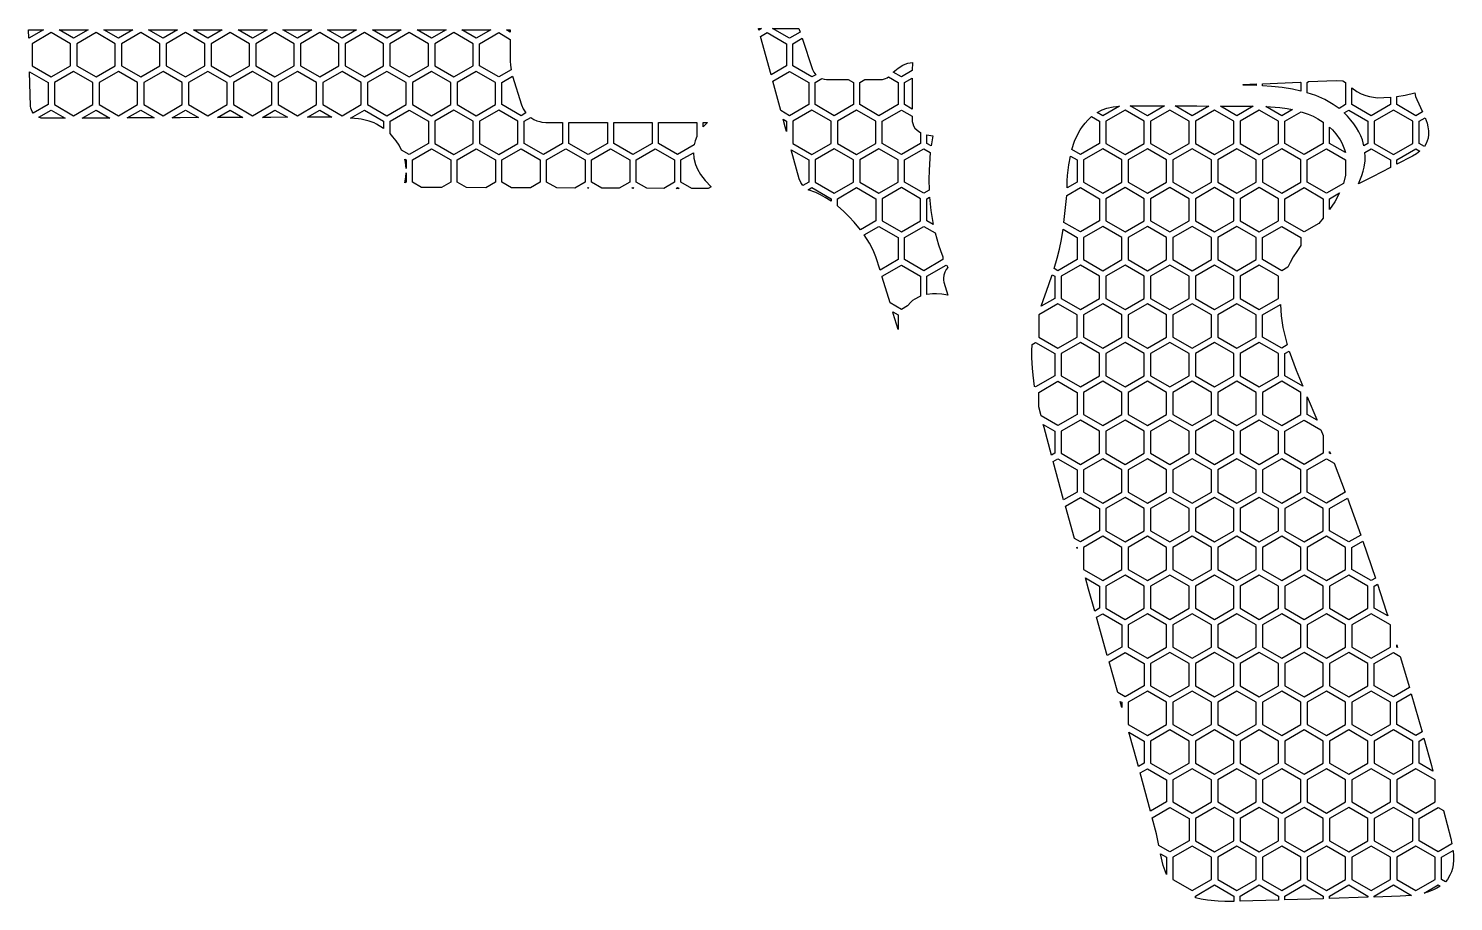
# Model space of a CAD drawing. Header units: millimetres. Extents: x 29 to 141, y -149 to -80.
import ezdxf

# ---------------------------------------------------------------- set-up
doc = ezdxf.new("R2010")
doc.units = ezdxf.units.MM

# ---------------------------------------------------------------- blocks, each defined once
blk = doc.blocks.new('HEX')
blk.add_lwpolyline([(1.516, 0.875), (0, 1.75), (-1.516, 0.875), (-1.516, -0.875), (0, -1.75), (1.516, -0.875)], close=True)

msp = doc.modelspace()

# ---------------------------------------------------------------- linework, layer by layer
for points in [[(28.87, -80.998), (28.852, -80.347), (30.025, -80.347), (28.883, -81.006), (28.87, -80.998)], [(31.272, -80.347), (33.556, -80.347), (32.414, -81.006), (31.272, -80.347)], [(34.803, -80.347), (37.087, -80.347), (35.945, -81.006), (34.803, -80.347)], [(38.334, -80.347), (39.546, -80.347), (40.618, -80.347), (39.476, -81.006), (38.334, -80.347)], [(41.866, -80.347), (43.11, -80.347), (44.149, -80.347), (43.007, -81.006), (41.866, -80.347)], [(45.397, -80.347), (46.675, -80.347), (47.68, -80.347), (46.538, -81.006), (45.397, -80.347)], [(48.928, -80.347), (50.24, -80.347), (51.211, -80.347), (50.069, -81.006), (48.928, -80.347)], [(52.459, -80.347), (53.804, -80.347), (54.742, -80.347), (53.601, -81.006), (52.459, -80.347)], [(55.99, -80.347), (57.369, -80.347), (58.273, -80.347), (57.132, -81.006), (55.99, -80.347)], [(59.521, -80.347), (60.934, -80.347), (61.804, -80.347), (60.663, -81.006), (59.521, -80.347)], [(63.052, -80.347), (64.498, -80.347), (65.336, -80.347), (64.194, -81.006), (63.052, -80.347)], [(66.875, -81.092), (66.877, -82.804), (66.896, -83.132), (66.944, -83.496), (65.959, -84.064), (64.444, -83.189), (64.444, -81.439), (65.959, -80.564), (66.875, -81.092)], [(66.875, -80.347), (66.875, -80.515), (66.583, -80.347), (66.875, -80.347)], [(86.713, -80.236), (86.498, -80.36), (86.465, -80.236), (86.469, -80.236), (86.713, -80.236)], [(87.451, -83.887), (86.633, -80.86), (87.146, -80.564), (88.661, -81.439), (88.661, -83.189), (87.451, -83.887)], [(87.579, -80.236), (89.647, -80.236), (89.744, -80.525), (88.911, -81.006), (87.579, -80.236)], [(89.906, -81.009), (90.736, -83.477), (90.844, -83.692), (90.992, -83.882), (90.677, -84.064), (89.161, -83.189), (89.161, -81.439), (89.906, -81.009)], [(97.09, -83.689), (97.492, -83.361), (97.852, -83.142), (98.047, -83.052), (98.251, -82.981), (98.608, -82.912), (98.604, -83.564), (97.739, -84.064), (97.09, -83.689)], [(29.233, -86.919), (29.151, -86.794), (29.086, -86.658), (29.041, -86.512), (29.017, -86.357), (28.942, -83.656), (30.398, -84.497), (30.398, -86.247), (29.233, -86.919)], [(67.057, -84.008), (67.748, -86.272), (67.884, -86.576), (68.105, -86.902), (67.725, -87.122), (66.209, -86.247), (66.209, -84.497), (67.057, -84.008)], [(88.217, -86.721), (87.586, -84.387), (88.911, -83.622), (90.427, -84.497), (90.427, -86.247), (88.911, -87.122), (88.217, -86.721)], [(91.46, -84.189), (91.636, -84.238), (91.827, -84.261), (93.551, -84.262), (93.958, -84.497), (93.958, -86.247), (92.443, -87.122), (90.927, -86.247), (90.927, -84.497), (91.46, -84.189)], [(94.865, -84.262), (96.241, -84.257), (96.493, -84.193), (96.619, -84.129), (96.723, -84.054), (97.489, -84.497), (97.489, -86.247), (95.974, -87.122), (94.458, -86.247), (94.458, -84.497), (94.865, -84.262)], [(98.601, -84.144), (98.59, -86.096), (98.587, -86.592), (97.989, -86.247), (97.989, -84.497), (98.601, -84.144)], [(132.279, -86.548), (131.829, -86.229), (131.158, -85.85), (130.439, -85.538), (129.769, -85.312), (129.769, -84.497), (129.88, -84.432), (132.06, -84.341), (132.581, -84.371), (132.8, -84.497), (132.8, -86.247), (132.279, -86.548)], [(125.738, -84.728), (124.727, -84.709), (124.718, -84.66), (125.738, -84.615), (125.738, -84.728)], [(129.269, -85.176), (128.618, -85.032), (127.796, -84.897), (126.96, -84.803), (126.238, -84.751), (126.238, -84.593), (129.209, -84.462), (129.269, -84.497), (129.269, -85.176)], [(133.3, -84.933), (133.686, -85.203), (134.024, -85.386), (134.389, -85.531), (134.68, -85.612), (134.99, -85.668), (135.318, -85.697), (135.809, -85.694), (136.331, -85.662), (136.331, -86.247), (134.816, -87.122), (133.3, -86.247), (133.3, -84.933)], [(136.837, -85.605), (137.508, -85.492), (138.252, -85.317), (138.326, -85.617), (138.412, -85.837), (138.879, -86.814), (138.347, -87.122), (136.831, -86.247), (136.837, -85.605)], [(113.187, -86.866), (113.595, -86.657), (113.962, -86.527), (114.442, -86.421), (114.942, -86.364), (113.629, -87.122), (113.187, -86.866)], [(115.802, -86.338), (117.329, -86.335), (118.518, -86.338), (117.16, -87.122), (115.802, -86.338)], [(119.34, -86.342), (121.07, -86.353), (122.011, -86.36), (120.691, -87.122), (119.34, -86.342)], [(122.913, -86.366), (125.179, -86.378), (125.507, -86.38), (124.222, -87.122), (122.913, -86.366)], [(126.508, -86.403), (127.615, -86.481), (128.181, -86.556), (128.601, -86.633), (127.753, -87.122), (126.508, -86.403)], [(31.755, -87.319), (30.014, -87.325), (29.859, -87.306), (29.665, -87.248), (30.648, -86.68), (31.755, -87.319)], [(35.26, -87.304), (34.368, -87.307), (33.083, -87.313), (34.18, -86.68), (35.26, -87.304)], [(38.765, -87.289), (37.235, -87.295), (36.64, -87.298), (37.711, -86.68), (38.765, -87.289)], [(42.271, -87.274), (40.819, -87.28), (40.198, -87.283), (41.242, -86.68), (42.271, -87.274)], [(45.776, -87.259), (44.403, -87.265), (43.755, -87.268), (44.773, -86.68), (45.776, -87.259)], [(49.281, -87.244), (47.987, -87.25), (47.312, -87.252), (48.304, -86.68), (49.281, -87.244)], [(52.786, -87.229), (51.571, -87.234), (50.869, -87.237), (51.835, -86.68), (52.786, -87.229)], [(56.882, -88.123), (56.315, -87.783), (56.127, -87.695), (55.735, -87.545), (55.326, -87.433), (55.116, -87.392), (54.903, -87.362), (54.268, -87.314), (55.366, -86.68), (56.882, -87.555), (56.882, -88.123)], [(58.302, -89.836), (58.098, -89.439), (57.874, -89.098), (57.617, -88.78), (57.382, -88.537), (57.382, -87.555), (58.897, -86.68), (60.413, -87.555), (60.413, -89.305), (58.897, -90.18), (58.302, -89.836)], [(68.488, -87.259), (68.74, -87.414), (68.961, -87.514), (69.195, -87.587), (69.356, -87.62), (69.69, -87.647), (71.006, -87.647), (71.006, -89.305), (69.49, -90.18), (67.975, -89.305), (67.975, -87.555), (68.488, -87.259)], [(71.506, -87.647), (74.537, -87.647), (74.537, -89.305), (73.022, -90.18), (71.506, -89.305), (71.506, -87.647)], [(75.037, -87.647), (78.068, -87.647), (78.068, -89.305), (76.553, -90.18), (75.037, -89.305), (75.037, -87.647)], [(78.568, -87.647), (81.599, -87.647), (81.599, -88.762), (81.467, -89.092), (81.379, -89.432), (80.084, -90.18), (78.568, -89.305), (78.568, -87.647)], [(82.451, -87.647), (82.249, -87.84), (82.099, -88.003), (82.099, -87.647), (82.451, -87.647)], [(88.661, -88.361), (88.561, -87.992), (88.402, -87.405), (88.661, -87.555), (88.661, -88.361)], [(98.584, -87.168), (98.602, -87.588), (98.633, -87.735), (98.708, -87.93), (98.814, -88.098), (98.948, -88.241), (99.108, -88.362), (99.255, -88.445), (99.255, -89.305), (97.739, -90.18), (96.224, -89.305), (96.224, -87.555), (97.739, -86.68), (98.584, -87.168)], [(111.2, -89.797), (111.415, -89.129), (111.686, -88.528), (111.85, -88.241), (112.032, -87.965), (112.232, -87.704), (112.45, -87.46), (112.742, -87.187), (113.379, -87.555), (113.379, -89.305), (111.864, -90.18), (111.2, -89.797)], [(129.298, -86.807), (129.833, -86.991), (130.23, -87.164), (130.614, -87.365), (131.035, -87.632), (131.035, -89.305), (129.519, -90.18), (128.003, -89.305), (128.003, -87.555), (129.298, -86.807)], [(134.247, -89.489), (134.12, -89.035), (133.997, -88.713), (133.846, -88.395), (133.666, -88.081), (133.459, -87.771), (133.224, -87.467), (132.961, -87.168), (132.683, -86.892), (133.05, -86.68), (134.566, -87.555), (134.566, -89.305), (134.247, -89.489)], [(139.081, -87.275), (139.226, -87.697), (139.297, -88), (139.338, -88.303), (139.343, -88.605), (139.305, -88.9), (139.246, -89.115), (139.156, -89.322), (139.016, -89.547), (138.597, -89.305), (138.597, -87.555), (139.081, -87.275)], [(99.755, -88.623), (100.213, -88.716), (100.087, -89.497), (99.755, -89.305), (99.755, -88.623)], [(131.535, -88.026), (131.754, -88.235), (132.038, -88.552), (132.363, -89.013), (132.5, -89.259), (132.618, -89.515), (132.716, -89.781), (132.786, -90.027), (131.535, -89.305), (131.535, -88.026)], [(61.442, -92.788), (59.874, -92.782), (59.147, -92.363), (59.147, -90.613), (60.663, -89.738), (62.178, -90.613), (62.178, -92.363), (61.442, -92.788)], [(64.95, -92.801), (63.428, -92.795), (62.678, -92.363), (62.678, -90.613), (64.194, -89.738), (65.709, -90.613), (65.709, -92.363), (64.95, -92.801)], [(68.458, -92.814), (66.982, -92.809), (66.209, -92.363), (66.209, -90.613), (67.725, -89.738), (69.24, -90.613), (69.24, -92.363), (68.458, -92.814)], [(71.967, -92.827), (70.536, -92.822), (69.74, -92.363), (69.74, -90.613), (71.256, -89.738), (72.772, -90.613), (72.772, -92.363), (71.967, -92.827)], [(75.475, -92.84), (74.09, -92.835), (73.272, -92.363), (73.272, -90.613), (74.787, -89.738), (76.303, -90.613), (76.303, -92.363), (75.475, -92.84)], [(78.984, -92.854), (77.644, -92.849), (76.803, -92.363), (76.803, -90.613), (78.318, -89.738), (79.834, -90.613), (79.834, -92.363), (78.984, -92.854)], [(89.965, -92.63), (89.793, -92.384), (89.671, -92.098), (89.055, -89.821), (90.427, -90.613), (90.427, -92.363), (89.965, -92.63)], [(100.023, -90.037), (99.927, -91.419), (99.914, -92.143), (99.933, -92.991), (99.505, -93.238), (97.989, -92.363), (97.989, -90.613), (99.505, -89.738), (100.023, -90.037)], [(132.8, -91.815), (132.623, -92.465), (131.285, -93.238), (129.769, -92.363), (129.769, -90.613), (131.285, -89.738), (132.8, -90.613), (132.8, -91.815)], [(136.331, -91.213), (134.92, -91.936), (133.818, -92.502), (134.086, -91.828), (134.189, -91.5), (134.265, -91.171), (134.332, -90.675), (134.343, -90.344), (134.328, -90.019), (134.816, -89.738), (136.331, -90.613), (136.331, -91.213)], [(138.659, -89.918), (138.385, -90.12), (138.078, -90.306), (136.831, -90.956), (136.831, -90.613), (138.347, -89.738), (138.659, -89.918)], [(58.647, -91.297), (58.594, -90.782), (58.547, -90.555), (58.647, -90.613), (58.647, -91.297)], [(81.893, -91.76), (82.267, -92.246), (82.739, -92.724), (82.492, -92.867), (81.198, -92.862), (80.334, -92.363), (80.334, -90.613), (81.326, -90.04), (81.369, -90.482), (81.495, -90.973), (81.655, -91.353), (81.893, -91.76)], [(110.833, -92.813), (110.829, -92.264), (110.863, -91.846), (110.962, -90.992), (111.08, -90.305), (111.614, -90.613), (111.614, -92.363), (110.833, -92.813)], [(58.562, -92.412), (58.621, -91.934), (58.647, -91.629), (58.647, -92.363), (58.562, -92.412)], [(72.96, -92.831), (73.022, -92.796), (73.083, -92.832), (72.96, -92.831)], [(76.469, -92.844), (76.553, -92.796), (76.638, -92.845), (76.469, -92.844)], [(79.977, -92.857), (80.084, -92.796), (80.192, -92.858), (79.977, -92.857)], [(92.193, -93.861), (91.732, -93.567), (91.365, -93.367), (90.983, -93.193), (90.388, -92.963), (90.677, -92.796), (92.193, -93.671), (92.193, -93.861)], [(94.501, -96.127), (94.015, -95.528), (93.63, -95.104), (93.208, -94.685), (92.693, -94.236), (92.693, -93.671), (94.208, -92.796), (95.724, -93.671), (95.724, -95.421), (94.501, -96.127)], [(110.571, -95.55), (110.785, -93.419), (111.864, -92.796), (113.379, -93.671), (113.379, -95.421), (111.864, -96.296), (110.571, -95.55)], [(131.035, -95.198), (130.692, -95.618), (129.519, -96.296), (128.003, -95.421), (128.003, -93.671), (129.519, -92.796), (131.035, -93.671), (131.035, -95.198)], [(132.314, -93.221), (131.936, -93.921), (131.535, -94.535), (131.535, -93.671), (132.314, -93.221)], [(99.966, -93.549), (100.072, -94.606), (100.257, -95.711), (99.755, -95.421), (99.755, -93.671), (99.966, -93.549)], [(96.053, -99.308), (95.731, -98.273), (95.516, -97.733), (95.223, -97.171), (94.8, -96.532), (95.974, -95.854), (97.489, -96.729), (97.489, -98.479), (96.053, -99.308)], [(100.406, -96.374), (100.671, -97.304), (100.827, -97.758), (101.02, -98.252), (101.02, -98.479), (99.505, -99.354), (97.989, -98.479), (97.989, -96.729), (99.505, -95.854), (100.406, -96.374)], [(109.802, -99.183), (110.043, -98.356), (110.217, -97.654), (110.371, -96.885), (110.5, -96.086), (111.614, -96.729), (111.614, -98.479), (110.098, -99.354), (109.802, -99.183)], [(129.269, -97.369), (128.938, -97.834), (128.666, -98.258), (128.42, -98.696), (128.237, -99.075), (127.753, -99.354), (126.238, -98.479), (126.238, -96.729), (127.753, -95.854), (129.269, -96.729), (129.269, -97.369)], [(99.139, -101.419), (98.795, -101.601), (98.631, -101.716), (98.475, -101.849), (98.22, -102.134), (97.739, -102.412), (96.845, -101.896), (96.224, -99.867), (96.224, -99.787), (97.739, -98.912), (99.255, -99.787), (99.255, -101.374), (99.139, -101.419)], [(101.41, -99.102), (101.277, -99.259), (101.158, -99.47), (101.084, -99.699), (101.057, -99.938), (101.066, -100.1), (101.097, -100.261), (101.41, -101.292), (100.939, -101.209), (100.52, -101.179), (100.196, -101.184), (99.755, -101.237), (99.755, -99.787), (101.27, -98.912), (101.336, -98.95), (101.41, -99.102)], [(108.769, -102.16), (109.379, -100.446), (109.645, -99.67), (109.848, -99.787), (109.848, -101.537), (108.769, -102.16)], [(127.658, -102.025), (127.714, -102.92), (127.857, -103.843), (127.993, -104.458), (128.198, -105.213), (127.753, -105.47), (126.238, -104.595), (126.238, -102.845), (127.658, -102.025)], [(97.489, -103.997), (97.105, -102.745), (97.06, -102.597), (97.489, -102.845), (97.489, -103.997)], [(108.257, -108.484), (108.134, -107.602), (108.082, -107.05), (108.043, -106.224), (108.048, -105.675), (108.075, -105.177), (108.332, -105.028), (109.848, -105.903), (109.848, -107.653), (108.332, -108.528), (108.257, -108.484)], [(128.35, -105.703), (128.893, -107.202), (129.412, -108.466), (128.003, -107.653), (128.003, -105.903), (128.35, -105.703)], [(108.761, -110.814), (108.582, -110.092), (108.582, -108.961), (110.098, -108.086), (111.614, -108.961), (111.614, -110.711), (110.098, -111.586), (108.761, -110.814)], [(129.769, -109.305), (130.521, -111.099), (130.546, -111.159), (129.769, -110.711), (129.769, -109.305)], [(130.854, -111.915), (131.035, -112.361), (131.035, -113.769), (129.519, -114.644), (128.003, -113.769), (128.003, -112.019), (129.519, -111.144), (130.854, -111.915)], [(109.59, -113.918), (109.012, -111.735), (108.943, -111.497), (109.848, -112.019), (109.848, -113.769), (109.59, -113.918)], [(110.548, -117.442), (109.724, -114.418), (110.098, -114.202), (111.614, -115.077), (111.614, -116.827), (110.548, -117.442)], [(131.902, -114.558), (132.769, -116.845), (131.285, -117.702), (129.769, -116.827), (129.769, -115.077), (131.285, -114.202), (131.902, -114.558)], [(131.611, -113.813), (131.535, -113.769), (131.535, -113.618), (131.611, -113.813)], [(111.393, -120.488), (110.686, -117.94), (111.864, -117.26), (113.379, -118.135), (113.379, -119.885), (111.864, -120.76), (111.393, -120.488)], [(132.946, -117.32), (133.988, -120.218), (133.05, -120.76), (131.535, -119.885), (131.535, -118.135), (132.946, -117.32)], [(111.585, -121.177), (111.614, -121.193), (111.614, -121.278), (111.585, -121.177)], [(134.156, -120.699), (135.151, -123.625), (134.816, -123.818), (133.3, -122.943), (133.3, -121.193), (134.156, -120.699)], [(113.002, -126.218), (112.515, -124.488), (112.267, -123.609), (113.379, -124.251), (113.379, -126.001), (113.002, -126.218)], [(135.311, -124.109), (135.997, -126.224), (136.119, -126.609), (135.066, -126.001), (135.066, -124.251), (135.311, -124.109)], [(113.991, -129.725), (113.142, -126.715), (113.629, -126.434), (115.145, -127.309), (115.145, -129.059), (113.991, -129.725)], [(136.893, -129.095), (136.831, -129.059), (136.831, -128.893), (136.893, -129.095)], [(114.817, -132.658), (114.131, -130.221), (115.395, -129.492), (116.91, -130.367), (116.91, -132.117), (115.395, -132.992), (114.817, -132.658)], [(137.106, -129.795), (137.841, -132.265), (136.581, -132.992), (135.066, -132.117), (135.066, -130.367), (136.581, -129.492), (137.106, -129.795)], [(115.01, -133.347), (115.145, -133.425), (115.145, -133.828), (115.01, -133.347)], [(137.985, -132.759), (138.842, -135.764), (138.347, -136.05), (136.831, -135.175), (136.831, -133.425), (137.985, -132.759)], [(116.442, -138.503), (116.079, -137.185), (115.689, -135.778), (116.91, -136.483), (116.91, -138.233), (116.442, -138.503)], [(138.981, -136.261), (139.576, -138.423), (139.696, -138.868), (138.597, -138.233), (138.597, -136.483), (138.981, -136.261)], [(117.397, -142.029), (116.579, -139.002), (117.16, -138.666), (118.676, -139.541), (118.676, -141.291), (117.397, -142.029)], [(118.058, -144.723), (117.867, -143.818), (117.53, -142.53), (118.926, -141.724), (120.441, -142.599), (120.441, -144.349), (118.926, -145.224), (118.058, -144.723)], [(140.519, -141.959), (141.091, -144.164), (141.19, -144.602), (140.112, -145.224), (138.597, -144.349), (138.597, -142.599), (140.112, -141.724), (140.519, -141.959)], [(118.676, -147.02), (118.552, -146.717), (118.412, -146.292), (118.188, -145.375), (118.676, -145.657), (118.676, -147.02)], [(141.276, -145.129), (141.312, -145.554), (141.314, -145.853), (141.282, -146.246), (141.228, -146.533), (141.145, -146.811), (141.03, -147.079), (140.834, -147.398), (140.674, -147.587), (140.362, -147.407), (140.362, -145.657), (141.276, -145.129)], [(123.972, -149.144), (123.268, -149.147), (122.752, -149.13), (121.903, -149.052), (121.407, -148.965), (120.941, -148.846), (120.941, -148.715), (122.457, -147.84), (123.972, -148.715), (123.972, -149.144)], [(127.503, -149.035), (124.472, -149.13), (124.472, -148.715), (125.988, -147.84), (127.503, -148.715), (127.503, -149.035)], [(131.03, -148.924), (128.003, -149.019), (128.003, -148.715), (129.519, -147.84), (131.035, -148.715), (131.03, -148.924)], [(134.566, -148.812), (131.535, -148.908), (131.535, -148.715), (133.05, -147.84), (134.566, -148.715), (134.566, -148.812)], [(138.001, -148.66), (137.11, -148.73), (135.066, -148.796), (135.066, -148.715), (136.581, -147.84), (138.001, -148.66)], [(140.272, -147.932), (139.997, -148.101), (139.742, -148.227), (139.334, -148.382), (139.01, -148.476), (140.112, -147.84), (140.272, -147.932)]]:
    msp.add_lwpolyline(points, close=True)

# ---------------------------------------------------------------- block references
for p in [(30.648, -82.314), (34.18, -82.314), (37.711, -82.314), (41.242, -82.314), (44.773, -82.314), (48.304, -82.314), (51.835, -82.314), (55.366, -82.314), (58.897, -82.314), (62.428, -82.314), (32.414, -85.372), (35.945, -85.372), (39.476, -85.372), (43.007, -85.372), (46.538, -85.372), (50.069, -85.372), (53.601, -85.372), (57.132, -85.372), (60.663, -85.372), (64.194, -85.372), (62.428, -88.43), (65.959, -88.43), (90.677, -88.43), (94.208, -88.43), (115.395, -88.43), (118.926, -88.43), (122.457, -88.43), (125.988, -88.43), (136.581, -88.43), (92.443, -91.488), (95.974, -91.488), (113.629, -91.488), (117.16, -91.488), (120.691, -91.488), (124.222, -91.488), (127.753, -91.488), (97.739, -94.546), (115.395, -94.546), (118.926, -94.546), (122.457, -94.546), (125.988, -94.546), (113.629, -97.604), (117.16, -97.604), (120.691, -97.604), (124.222, -97.604), (111.864, -100.662), (115.395, -100.662), (118.926, -100.662), (122.457, -100.662), (125.988, -100.662), (110.098, -103.72), (113.629, -103.72), (117.16, -103.72), (120.691, -103.72), (124.222, -103.72), (111.864, -106.778), (115.395, -106.778), (118.926, -106.778), (122.457, -106.778), (125.988, -106.778), (113.629, -109.836), (117.16, -109.836), (120.691, -109.836), (124.222, -109.836), (127.753, -109.836), (111.864, -112.894), (115.395, -112.894), (118.926, -112.894), (122.457, -112.894), (125.988, -112.894), (113.629, -115.952), (117.16, -115.952), (120.691, -115.952), (124.222, -115.952), (127.753, -115.952), (115.395, -119.01), (118.926, -119.01), (122.457, -119.01), (125.988, -119.01), (129.519, -119.01), (113.629, -122.068), (117.16, -122.068), (120.691, -122.068), (124.222, -122.068), (127.753, -122.068), (131.285, -122.068), (115.395, -125.126), (118.926, -125.126), (122.457, -125.126), (125.988, -125.126), (129.519, -125.126), (133.05, -125.126), (117.16, -128.184), (120.691, -128.184), (124.222, -128.184), (127.753, -128.184), (131.285, -128.184), (134.816, -128.184), (118.926, -131.242), (122.457, -131.242), (125.988, -131.242), (129.519, -131.242), (133.05, -131.242), (117.16, -134.3), (120.691, -134.3), (124.222, -134.3), (127.753, -134.3), (131.285, -134.3), (134.816, -134.3), (118.926, -137.358), (122.457, -137.358), (125.988, -137.358), (129.519, -137.358), (133.05, -137.358), (136.581, -137.358), (120.691, -140.416), (124.222, -140.416), (127.753, -140.416), (131.285, -140.416), (134.816, -140.416), (138.347, -140.416), (122.457, -143.474), (125.988, -143.474), (129.519, -143.474), (133.05, -143.474), (136.581, -143.474), (120.691, -146.532), (124.222, -146.532), (127.753, -146.532), (131.285, -146.532), (134.816, -146.532), (138.347, -146.532)]:
    msp.add_blockref('HEX', p)

doc.saveas('drawing.dxf')
